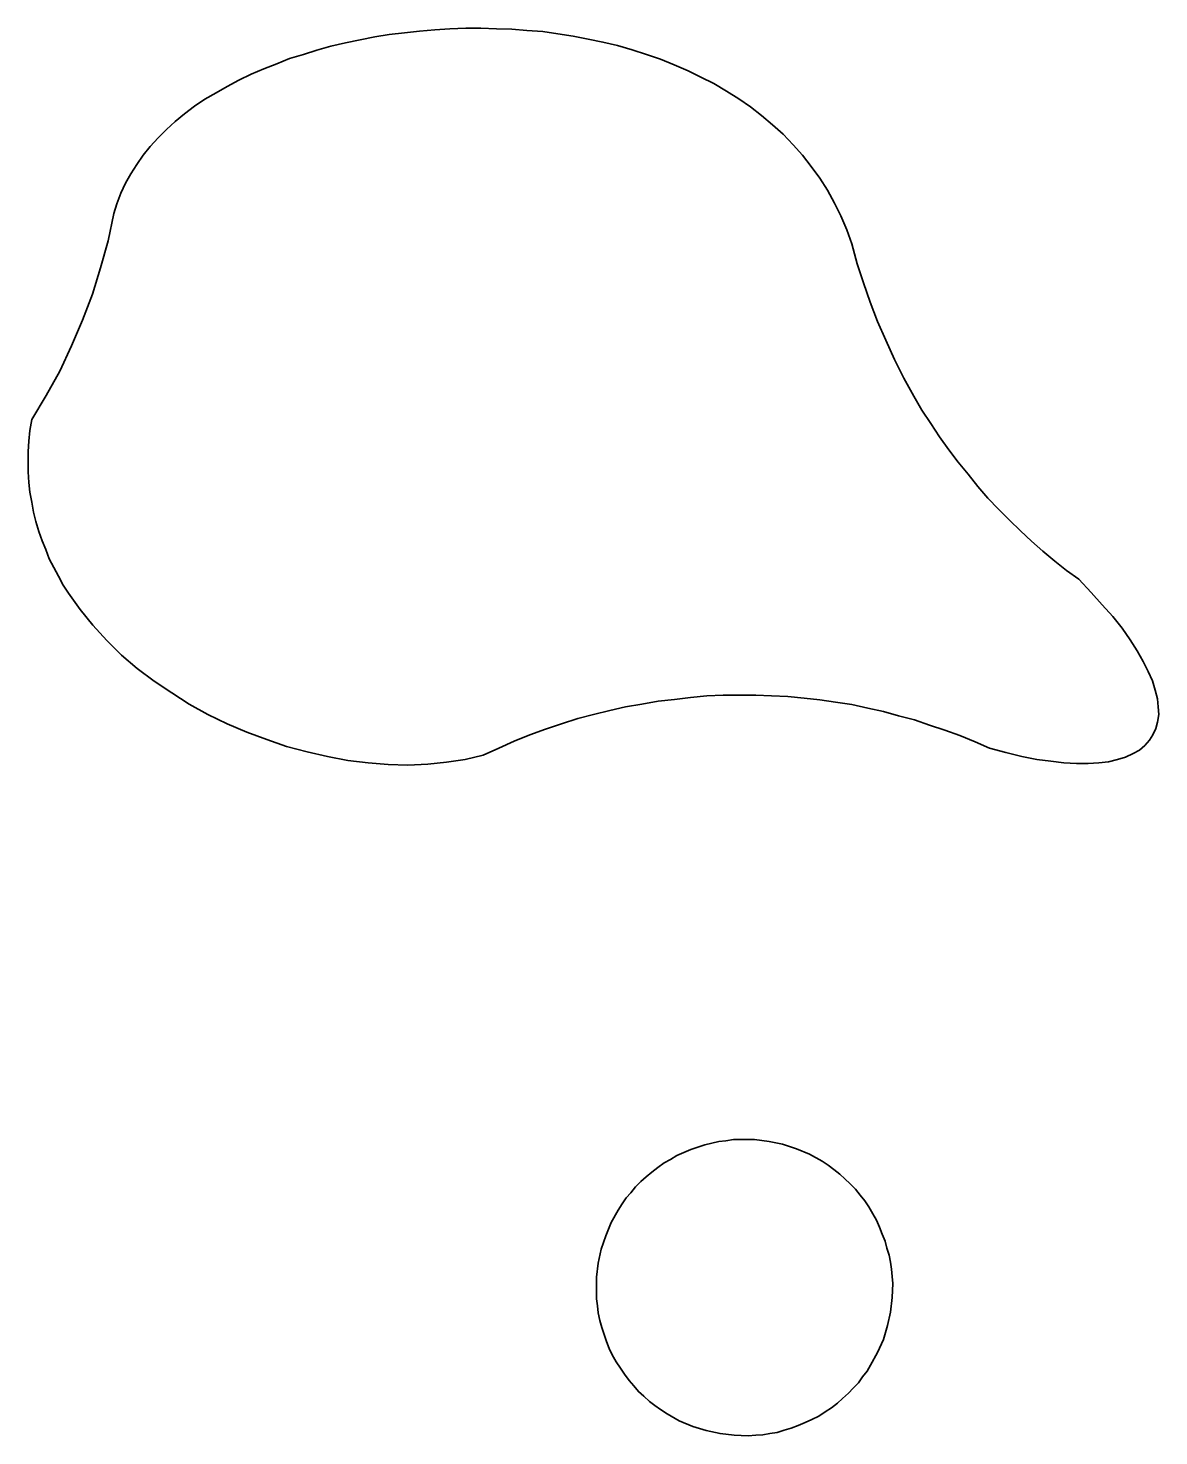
# Model space of a CAD drawing. Header units: centimetres. Extents: x -71 to 43, y 6 to 54.
# Drawn here: x -64.35 to -59.5, y 22.02 to 28.05 of the extents above; entities that cross this region are included whole.
import ezdxf

# ---------------------------------------------------------------- set-up
doc = ezdxf.new("R2010")
doc.units = ezdxf.units.CM
doc.header["$MEASUREMENT"] = 0
doc.layers.add('Camada 1', color=7, linetype='Continuous')

msp = doc.modelspace()

# ---------------------------------------------------------------- linework, layer by layer
at = {"layer": 'Camada 1', "color": 240, "lineweight": 35}
for points, knots in [([(-59.84383, 25.68771), (-59.84383, 25.68771), (-59.89633, 25.72521), (-59.89633, 25.72521), (-59.89633, 25.72521), (-59.89633, 25.72521), (-59.94633, 25.76521), (-59.94633, 25.76521), (-59.94633, 25.76521), (-59.94633, 25.76521), (-59.99883, 25.80772), (-59.99883, 25.80772), (-59.99883, 25.80772), (-59.99883, 25.80772), (-60.04633, 25.85022), (-60.04633, 25.85022), (-60.04633, 25.85022), (-60.04633, 25.85022), (-60.09383, 25.89521), (-60.09383, 25.89521), (-60.09383, 25.89521), (-60.09383, 25.89521), (-60.14133, 25.94022), (-60.14133, 25.94022), (-60.14133, 25.94022), (-60.14133, 25.94022), (-60.18883, 25.98772), (-60.18883, 25.98772), (-60.18883, 25.98772), (-60.18883, 25.98772), (-60.23383, 26.03521), (-60.23383, 26.03521), (-60.23383, 26.03521), (-60.23383, 26.03521), (-60.27633, 26.08521), (-60.27633, 26.08521), (-60.27633, 26.08521), (-60.27633, 26.08521), (-60.31883, 26.13772), (-60.31883, 26.13772), (-60.31883, 26.13772), (-60.31883, 26.13772), (-60.36133, 26.19021), (-60.36133, 26.19021), (-60.36133, 26.19021), (-60.36133, 26.19021), (-60.40133, 26.24271), (-60.40133, 26.24271), (-60.40133, 26.24271), (-60.40133, 26.24271), (-60.44133, 26.29772), (-60.44133, 26.29772), (-60.44133, 26.29772), (-60.44133, 26.29772), (-60.47883, 26.35522), (-60.47883, 26.35522), (-60.47883, 26.35522), (-60.47883, 26.35522), (-60.51633, 26.41271), (-60.51633, 26.41271), (-60.51633, 26.41271), (-60.51633, 26.41271), (-60.55133, 26.47272), (-60.55133, 26.47272), (-60.55133, 26.47272), (-60.55133, 26.47272), (-60.59383, 26.55021), (-60.59383, 26.55021), (-60.59383, 26.55021), (-60.59383, 26.55021), (-60.63383, 26.63021), (-60.63383, 26.63021), (-60.63383, 26.63021), (-60.63383, 26.63021), (-60.67133, 26.71272), (-60.67133, 26.71272), (-60.67133, 26.71272), (-60.67133, 26.71272), (-60.70633, 26.79272), (-60.70633, 26.79272), (-60.70633, 26.79272), (-60.70633, 26.79272), (-60.73883, 26.87521), (-60.73883, 26.87521), (-60.73883, 26.87521), (-60.73883, 26.87521), (-60.76633, 26.95771), (-60.76633, 26.95771), (-60.76633, 26.95771), (-60.76633, 26.95771), (-60.79383, 27.04022), (-60.79383, 27.04022), (-60.79383, 27.04022), (-60.79383, 27.04022), (-60.81633, 27.12521), (-60.81633, 27.12521), (-60.81633, 27.12521), (-60.81633, 27.12521), (-60.83883, 27.18521), (-60.83883, 27.18521), (-60.83883, 27.18521), (-60.83883, 27.18521), (-60.86383, 27.24521), (-60.86383, 27.24521), (-60.86383, 27.24521), (-60.86383, 27.24521), (-60.89133, 27.30022), (-60.89133, 27.30022), (-60.89133, 27.30022), (-60.89133, 27.30022), (-60.92133, 27.35521), (-60.92133, 27.35521), (-60.92133, 27.35521), (-60.92133, 27.35521), (-60.95383, 27.40772), (-60.95383, 27.40772), (-60.95383, 27.40772), (-60.95383, 27.40772), (-60.99133, 27.45772), (-60.99133, 27.45772), (-60.99133, 27.45772), (-60.99133, 27.45772), (-61.02883, 27.50522), (-61.02883, 27.50522), (-61.02883, 27.50522), (-61.02883, 27.50522), (-61.06883, 27.55021), (-61.06883, 27.55021), (-61.06883, 27.55021), (-61.06883, 27.55021), (-61.11133, 27.59522), (-61.11133, 27.59522), (-61.11133, 27.59522), (-61.11133, 27.59522), (-61.15633, 27.63522), (-61.15633, 27.63522), (-61.15633, 27.63522), (-61.15633, 27.63522), (-61.20383, 27.67522), (-61.20383, 27.67522), (-61.20383, 27.67522), (-61.20383, 27.67522), (-61.25133, 27.71272), (-61.25133, 27.71272), (-61.25133, 27.71272), (-61.25133, 27.71272), (-61.30133, 27.74771), (-61.30133, 27.74771), (-61.30133, 27.74771), (-61.30133, 27.74771), (-61.35383, 27.78021), (-61.35383, 27.78021), (-61.35383, 27.78021), (-61.35383, 27.78021), (-61.40883, 27.81272), (-61.40883, 27.81272), (-61.40883, 27.81272), (-61.40883, 27.81272), (-61.46383, 27.84021), (-61.46383, 27.84021), (-61.46383, 27.84021), (-61.46383, 27.84021), (-61.51883, 27.86771), (-61.51883, 27.86771), (-61.51883, 27.86771), (-61.51883, 27.86771), (-61.57883, 27.89272), (-61.57883, 27.89272), (-61.57883, 27.89272), (-61.57883, 27.89272), (-61.63633, 27.91771), (-61.63633, 27.91771), (-61.63633, 27.91771), (-61.63633, 27.91771), (-61.69633, 27.93771), (-61.69633, 27.93771), (-61.69633, 27.93771), (-61.69633, 27.93771), (-61.75883, 27.95771), (-61.75883, 27.95771), (-61.75883, 27.95771), (-61.75883, 27.95771), (-61.82133, 27.97521), (-61.82133, 27.97521), (-61.82133, 27.97521), (-61.82133, 27.97521), (-61.88383, 27.99021), (-61.88383, 27.99021), (-61.88383, 27.99021), (-61.88383, 27.99021), (-61.94633, 28.00272), (-61.94633, 28.00272), (-61.94633, 28.00272), (-61.94633, 28.00272), (-62.01133, 28.01521), (-62.01133, 28.01521), (-62.01133, 28.01521), (-62.01133, 28.01521), (-62.07633, 28.02521), (-62.07633, 28.02521), (-62.07633, 28.02521), (-62.07633, 28.02521), (-62.14133, 28.03521), (-62.14133, 28.03521), (-62.14133, 28.03521), (-62.14133, 28.03521), (-62.20883, 28.04022), (-62.20883, 28.04022), (-62.20883, 28.04022), (-62.20883, 28.04022), (-62.27383, 28.04521), (-62.27383, 28.04521), (-62.27383, 28.04521), (-62.27383, 28.04521), (-62.33883, 28.04771), (-62.33883, 28.04771), (-62.33883, 28.04771), (-62.33883, 28.04771), (-62.40633, 28.05022), (-62.40633, 28.05022), (-62.40633, 28.05022), (-62.40633, 28.05022), (-62.47133, 28.05022), (-62.47133, 28.05022), (-62.47133, 28.05022), (-62.47133, 28.05022), (-62.53883, 28.04771), (-62.53883, 28.04771), (-62.53883, 28.04771), (-62.53883, 28.04771), (-62.60383, 28.04272), (-62.60383, 28.04272), (-62.60383, 28.04272), (-62.60383, 28.04272), (-62.66883, 28.03771), (-62.66883, 28.03771), (-62.66883, 28.03771), (-62.66883, 28.03771), (-62.73383, 28.03022), (-62.73383, 28.03022), (-62.73383, 28.03022), (-62.73383, 28.03022), (-62.79883, 28.02272), (-62.79883, 28.02272), (-62.79883, 28.02272), (-62.79883, 28.02272), (-62.86133, 28.01272), (-62.86133, 28.01272), (-62.86133, 28.01272), (-62.86133, 28.01272), (-62.92383, 28.00021), (-62.92383, 28.00021), (-62.92383, 28.00021), (-62.92383, 28.00021), (-62.98633, 27.98771), (-62.98633, 27.98771), (-62.98633, 27.98771), (-62.98633, 27.98771), (-63.04883, 27.97272), (-63.04883, 27.97272), (-63.04883, 27.97272), (-63.04883, 27.97272), (-63.10883, 27.95521), (-63.10883, 27.95521), (-63.10883, 27.95521), (-63.10883, 27.95521), (-63.16633, 27.93771), (-63.16633, 27.93771), (-63.16633, 27.93771), (-63.16633, 27.93771), (-63.22633, 27.92021), (-63.22633, 27.92021), (-63.22633, 27.92021), (-63.22633, 27.92021), (-63.28133, 27.89771), (-63.28133, 27.89771), (-63.28133, 27.89771), (-63.28133, 27.89771), (-63.33633, 27.87522), (-63.33633, 27.87522), (-63.33633, 27.87522), (-63.33633, 27.87522), (-63.39133, 27.85272), (-63.39133, 27.85272), (-63.39133, 27.85272), (-63.39133, 27.85272), (-63.44383, 27.82771), (-63.44383, 27.82771), (-63.44383, 27.82771), (-63.44383, 27.82771), (-63.49383, 27.80021), (-63.49383, 27.80021), (-63.49383, 27.80021), (-63.49383, 27.80021), (-63.54133, 27.77272), (-63.54133, 27.77272), (-63.54133, 27.77272), (-63.54133, 27.77272), (-63.58883, 27.74522), (-63.58883, 27.74522), (-63.58883, 27.74522), (-63.58883, 27.74522), (-63.63383, 27.71522), (-63.63383, 27.71522), (-63.63383, 27.71522), (-63.63383, 27.71522), (-63.67633, 27.68271), (-63.67633, 27.68271), (-63.67633, 27.68271), (-63.67633, 27.68271), (-63.71633, 27.65021), (-63.71633, 27.65021), (-63.71633, 27.65021), (-63.71633, 27.65021), (-63.75383, 27.61522), (-63.75383, 27.61522), (-63.75383, 27.61522), (-63.75383, 27.61522), (-63.78883, 27.58021), (-63.78883, 27.58021), (-63.78883, 27.58021), (-63.78883, 27.58021), (-63.82383, 27.54271), (-63.82383, 27.54271), (-63.82383, 27.54271), (-63.82383, 27.54271), (-63.85383, 27.50522), (-63.85383, 27.50522), (-63.85383, 27.50522), (-63.85383, 27.50522), (-63.88133, 27.46522), (-63.88133, 27.46522), (-63.88133, 27.46522), (-63.88133, 27.46522), (-63.90633, 27.42522), (-63.90633, 27.42522), (-63.90633, 27.42522), (-63.90633, 27.42522), (-63.92883, 27.38522), (-63.92883, 27.38522), (-63.92883, 27.38522), (-63.92883, 27.38522), (-63.94883, 27.34271), (-63.94883, 27.34271), (-63.94883, 27.34271), (-63.94883, 27.34271), (-63.96633, 27.29772), (-63.96633, 27.29772), (-63.96633, 27.29772), (-63.96633, 27.29772), (-63.97883, 27.25521), (-63.97883, 27.25521), (-63.97883, 27.25521), (-63.97883, 27.25521), (-64.00383, 27.13772), (-64.00383, 27.13772), (-64.00383, 27.13772), (-64.00383, 27.13772), (-64.03633, 27.02271), (-64.03633, 27.02271), (-64.03633, 27.02271), (-64.03633, 27.02271), (-64.07133, 26.91022), (-64.07133, 26.91022), (-64.07133, 26.91022), (-64.07133, 26.91022), (-64.11383, 26.79771), (-64.11383, 26.79771), (-64.11383, 26.79771), (-64.11383, 26.79771), (-64.16133, 26.68771), (-64.16133, 26.68771), (-64.16133, 26.68771), (-64.16133, 26.68771), (-64.21133, 26.58021), (-64.21133, 26.58021), (-64.21133, 26.58021), (-64.21133, 26.58021), (-64.26883, 26.47522), (-64.26883, 26.47522), (-64.26883, 26.47522), (-64.26883, 26.47522), (-64.33133, 26.37271), (-64.33133, 26.37271), (-64.33133, 26.37271), (-64.33133, 26.37271), (-64.33883, 26.32522), (-64.33883, 26.32522), (-64.33883, 26.32522), (-64.33883, 26.32522), (-64.34383, 26.28021), (-64.34383, 26.28021), (-64.34383, 26.28021), (-64.34383, 26.28021), (-64.34633, 26.23522), (-64.34633, 26.23522), (-64.34633, 26.23522), (-64.34633, 26.23522), (-64.34633, 26.19021), (-64.34633, 26.19021), (-64.34633, 26.19021), (-64.34633, 26.19021), (-64.34633, 26.14772), (-64.34633, 26.14772), (-64.34633, 26.14772), (-64.34633, 26.14772), (-64.34383, 26.10271), (-64.34383, 26.10271), (-64.34383, 26.10271), (-64.34383, 26.10271), (-64.33883, 26.06021), (-64.33883, 26.06021), (-64.33883, 26.06021), (-64.33883, 26.06021), (-64.33133, 26.01772), (-64.33133, 26.01772), (-64.33133, 26.01772), (-64.33133, 26.01772), (-64.32383, 25.97521), (-64.32383, 25.97521), (-64.32383, 25.97521), (-64.32383, 25.97521), (-64.31383, 25.93521), (-64.31383, 25.93521), (-64.31383, 25.93521), (-64.31383, 25.93521), (-64.30133, 25.89271), (-64.30133, 25.89271), (-64.30133, 25.89271), (-64.30133, 25.89271), (-64.28633, 25.85271), (-64.28633, 25.85271), (-64.28633, 25.85271), (-64.28633, 25.85271), (-64.27133, 25.81521), (-64.27133, 25.81521), (-64.27133, 25.81521), (-64.27133, 25.81521), (-64.25633, 25.77521), (-64.25633, 25.77521), (-64.25633, 25.77521), (-64.25633, 25.77521), (-64.23633, 25.73771), (-64.23633, 25.73771), (-64.23633, 25.73771), (-64.23633, 25.73771), (-64.21633, 25.70022), (-64.21633, 25.70022), (-64.21633, 25.70022), (-64.21633, 25.70022), (-64.19633, 25.66272), (-64.19633, 25.66272), (-64.19633, 25.66272), (-64.19633, 25.66272), (-64.17383, 25.62771), (-64.17383, 25.62771), (-64.17383, 25.62771), (-64.17383, 25.62771), (-64.12383, 25.55771), (-64.12383, 25.55771), (-64.12383, 25.55771), (-64.12383, 25.55771), (-64.06883, 25.49022), (-64.06883, 25.49022), (-64.06883, 25.49022), (-64.06883, 25.49022), (-64.00883, 25.42521), (-64.00883, 25.42521), (-64.00883, 25.42521), (-64.00883, 25.42521), (-63.94633, 25.36272), (-63.94633, 25.36272), (-63.94633, 25.36272), (-63.94633, 25.36272), (-63.87883, 25.30522), (-63.87883, 25.30522), (-63.87883, 25.30522), (-63.87883, 25.30522), (-63.80633, 25.25021), (-63.80633, 25.25021), (-63.80633, 25.25021), (-63.80633, 25.25021), (-63.73133, 25.20021), (-63.73133, 25.20021), (-63.73133, 25.20021), (-63.73133, 25.20021), (-63.65633, 25.15271), (-63.65633, 25.15271), (-63.65633, 25.15271), (-63.65633, 25.15271), (-63.57633, 25.10771), (-63.57633, 25.10771), (-63.57633, 25.10771), (-63.57633, 25.10771), (-63.49383, 25.06772), (-63.49383, 25.06772), (-63.49383, 25.06772), (-63.49383, 25.06772), (-63.40883, 25.03271), (-63.40883, 25.03271), (-63.40883, 25.03271), (-63.40883, 25.03271), (-63.32383, 25.00021), (-63.32383, 25.00021), (-63.32383, 25.00021), (-63.32383, 25.00021), (-63.23883, 24.97021), (-63.23883, 24.97021), (-63.23883, 24.97021), (-63.23883, 24.97021), (-63.15133, 24.94772), (-63.15133, 24.94772), (-63.15133, 24.94772), (-63.15133, 24.94772), (-63.06383, 24.92772), (-63.06383, 24.92772), (-63.06383, 24.92772), (-63.06383, 24.92772), (-62.97633, 24.91021), (-62.97633, 24.91021), (-62.97633, 24.91021), (-62.97633, 24.91021), (-62.88883, 24.90021), (-62.88883, 24.90021), (-62.88883, 24.90021), (-62.88883, 24.90021), (-62.80383, 24.89271), (-62.80383, 24.89271), (-62.80383, 24.89271), (-62.80383, 24.89271), (-62.71883, 24.89021), (-62.71883, 24.89021), (-62.71883, 24.89021), (-62.71883, 24.89021), (-62.63383, 24.89522), (-62.63383, 24.89522), (-62.63383, 24.89522), (-62.63383, 24.89522), (-62.55383, 24.90271), (-62.55383, 24.90271), (-62.55383, 24.90271), (-62.55383, 24.90271), (-62.47383, 24.91522), (-62.47383, 24.91522), (-62.47383, 24.91522), (-62.47383, 24.91522), (-62.39633, 24.93271), (-62.39633, 24.93271), (-62.39633, 24.93271), (-62.39633, 24.93271), (-62.32883, 24.96271), (-62.32883, 24.96271), (-62.32883, 24.96271), (-62.32883, 24.96271), (-62.26383, 24.99271), (-62.26383, 24.99271), (-62.26383, 24.99271), (-62.26383, 24.99271), (-62.19633, 25.02021), (-62.19633, 25.02021), (-62.19633, 25.02021), (-62.19633, 25.02021), (-62.12883, 25.04522), (-62.12883, 25.04522), (-62.12883, 25.04522), (-62.12883, 25.04522), (-62.06133, 25.06772), (-62.06133, 25.06772), (-62.06133, 25.06772), (-62.06133, 25.06772), (-61.99133, 25.09021), (-61.99133, 25.09021), (-61.99133, 25.09021), (-61.99133, 25.09021), (-61.92383, 25.10771), (-61.92383, 25.10771), (-61.92383, 25.10771), (-61.92383, 25.10771), (-61.85383, 25.12522), (-61.85383, 25.12522), (-61.85383, 25.12522), (-61.85383, 25.12522), (-61.78633, 25.14021), (-61.78633, 25.14021), (-61.78633, 25.14021), (-61.78633, 25.14021), (-61.71633, 25.15271), (-61.71633, 25.15271), (-61.71633, 25.15271), (-61.71633, 25.15271), (-61.64633, 25.16522), (-61.64633, 25.16522), (-61.64633, 25.16522), (-61.64633, 25.16522), (-61.57633, 25.17272), (-61.57633, 25.17272), (-61.57633, 25.17272), (-61.57633, 25.17272), (-61.50883, 25.18021), (-61.50883, 25.18021), (-61.50883, 25.18021), (-61.50883, 25.18021), (-61.43883, 25.18771), (-61.43883, 25.18771), (-61.43883, 25.18771), (-61.43883, 25.18771), (-61.36883, 25.19021), (-61.36883, 25.19021), (-61.36883, 25.19021), (-61.36883, 25.19021), (-61.29883, 25.19021), (-61.29883, 25.19021), (-61.29883, 25.19021), (-61.29883, 25.19021), (-61.22883, 25.19021), (-61.22883, 25.19021), (-61.22883, 25.19021), (-61.22883, 25.19021), (-61.16133, 25.18771), (-61.16133, 25.18771), (-61.16133, 25.18771), (-61.16133, 25.18771), (-61.09133, 25.18522), (-61.09133, 25.18522), (-61.09133, 25.18522), (-61.09133, 25.18522), (-61.02133, 25.17771), (-61.02133, 25.17771), (-61.02133, 25.17771), (-61.02133, 25.17771), (-60.95383, 25.17021), (-60.95383, 25.17021), (-60.95383, 25.17021), (-60.95383, 25.17021), (-60.88633, 25.16021), (-60.88633, 25.16021), (-60.88633, 25.16021), (-60.88633, 25.16021), (-60.81633, 25.15021), (-60.81633, 25.15021), (-60.81633, 25.15021), (-60.81633, 25.15021), (-60.74883, 25.13522), (-60.74883, 25.13522), (-60.74883, 25.13522), (-60.74883, 25.13522), (-60.68133, 25.12021), (-60.68133, 25.12021), (-60.68133, 25.12021), (-60.68133, 25.12021), (-60.61633, 25.10271), (-60.61633, 25.10271), (-60.61633, 25.10271), (-60.61633, 25.10271), (-60.54883, 25.08522), (-60.54883, 25.08522), (-60.54883, 25.08522), (-60.54883, 25.08522), (-60.48383, 25.06271), (-60.48383, 25.06271), (-60.48383, 25.06271), (-60.48383, 25.06271), (-60.41883, 25.04021), (-60.41883, 25.04021), (-60.41883, 25.04021), (-60.41883, 25.04021), (-60.35383, 25.01772), (-60.35383, 25.01772), (-60.35383, 25.01772), (-60.35383, 25.01772), (-60.28883, 24.99021), (-60.28883, 24.99021), (-60.28883, 24.99021), (-60.28883, 24.99021), (-60.22633, 24.96271), (-60.22633, 24.96271), (-60.22633, 24.96271), (-60.22633, 24.96271), (-60.15633, 24.94522), (-60.15633, 24.94522), (-60.15633, 24.94522), (-60.15633, 24.94522), (-60.08883, 24.92772), (-60.08883, 24.92772), (-60.08883, 24.92772), (-60.08883, 24.92772), (-60.02383, 24.91522), (-60.02383, 24.91522), (-60.02383, 24.91522), (-60.02383, 24.91522), (-59.96383, 24.90772), (-59.96383, 24.90772), (-59.96383, 24.90772), (-59.96383, 24.90772), (-59.90883, 24.90021), (-59.90883, 24.90021), (-59.90883, 24.90021), (-59.90883, 24.90021), (-59.85383, 24.89772), (-59.85383, 24.89772), (-59.85383, 24.89772), (-59.85383, 24.89772), (-59.80383, 24.89772), (-59.80383, 24.89772), (-59.80383, 24.89772), (-59.80383, 24.89772), (-59.75883, 24.90021), (-59.75883, 24.90021), (-59.75883, 24.90021), (-59.75883, 24.90021), (-59.71633, 24.90522), (-59.71633, 24.90522), (-59.71633, 24.90522), (-59.71633, 24.90522), (-59.67883, 24.91522), (-59.67883, 24.91522), (-59.67883, 24.91522), (-59.67883, 24.91522), (-59.64383, 24.92522), (-59.64383, 24.92522), (-59.64383, 24.92522), (-59.64383, 24.92522), (-59.61133, 24.94021), (-59.61133, 24.94021), (-59.61133, 24.94021), (-59.61133, 24.94021), (-59.58383, 24.95522), (-59.58383, 24.95522), (-59.58383, 24.95522), (-59.58383, 24.95522), (-59.56133, 24.97522), (-59.56133, 24.97522), (-59.56133, 24.97522), (-59.56133, 24.97522), (-59.54133, 24.99772), (-59.54133, 24.99772), (-59.54133, 24.99772), (-59.54133, 24.99772), (-59.52633, 25.02021), (-59.52633, 25.02021), (-59.52633, 25.02021), (-59.52633, 25.02021), (-59.51383, 25.04772), (-59.51383, 25.04772), (-59.51383, 25.04772), (-59.51383, 25.04772), (-59.50633, 25.07522), (-59.50633, 25.07522), (-59.50633, 25.07522), (-59.50633, 25.07522), (-59.50133, 25.10771), (-59.50133, 25.10771), (-59.50133, 25.10771), (-59.50133, 25.10771), (-59.50383, 25.14021), (-59.50383, 25.14021), (-59.50383, 25.14021), (-59.50383, 25.14021), (-59.50633, 25.17522), (-59.50633, 25.17522), (-59.50633, 25.17522), (-59.50633, 25.17522), (-59.51633, 25.21272), (-59.51633, 25.21272), (-59.51633, 25.21272), (-59.51633, 25.21272), (-59.52883, 25.25272), (-59.52883, 25.25272), (-59.52883, 25.25272), (-59.52883, 25.25272), (-59.54633, 25.29272), (-59.54633, 25.29272), (-59.54633, 25.29272), (-59.54633, 25.29272), (-59.56883, 25.33522), (-59.56883, 25.33522), (-59.56883, 25.33522), (-59.56883, 25.33522), (-59.59383, 25.38021), (-59.59383, 25.38021), (-59.59383, 25.38021), (-59.59383, 25.38021), (-59.62383, 25.42771), (-59.62383, 25.42771), (-59.62383, 25.42771), (-59.62383, 25.42771), (-59.65883, 25.47771), (-59.65883, 25.47771), (-59.65883, 25.47771), (-59.65883, 25.47771), (-59.69883, 25.52771), (-59.69883, 25.52771), (-59.69883, 25.52771), (-59.69883, 25.52771), (-59.74383, 25.57771), (-59.74383, 25.57771), (-59.74383, 25.57771), (-59.74383, 25.57771), (-59.79133, 25.63022), (-59.79133, 25.63022), (-59.79133, 25.63022), (-59.79133, 25.63022), (-59.84383, 25.68771), (-59.84383, 25.68771)], [0, 0, 0, 0, 0.0049505, 0.0049505, 0.0049505, 0.0049505, 0.009901, 0.009901, 0.009901, 0.009901, 0.0148515, 0.0148515, 0.0148515, 0.0148515, 0.019802, 0.019802, 0.019802, 0.019802, 0.0247525, 0.0247525, 0.0247525, 0.0247525, 0.029703, 0.029703, 0.029703, 0.029703, 0.0346535, 0.0346535, 0.0346535, 0.0346535, 0.039604, 0.039604, 0.039604, 0.039604, 0.0445545, 0.0445545, 0.0445545, 0.0445545, 0.049505, 0.049505, 0.049505, 0.049505, 0.0544554, 0.0544554, 0.0544554, 0.0544554, 0.0594059, 0.0594059, 0.0594059, 0.0594059, 0.0643564, 0.0643564, 0.0643564, 0.0643564, 0.0693069, 0.0693069, 0.0693069, 0.0693069, 0.0742574, 0.0742574, 0.0742574, 0.0742574, 0.0792079, 0.0792079, 0.0792079, 0.0792079, 0.0841584, 0.0841584, 0.0841584, 0.0841584, 0.0891089, 0.0891089, 0.0891089, 0.0891089, 0.0940594, 0.0940594, 0.0940594, 0.0940594, 0.0990099, 0.0990099, 0.0990099, 0.0990099, 0.1039604, 0.1039604, 0.1039604, 0.1039604, 0.1089109, 0.1089109, 0.1089109, 0.1089109, 0.1138614, 0.1138614, 0.1138614, 0.1138614, 0.1188119, 0.1188119, 0.1188119, 0.1188119, 0.1237624, 0.1237624, 0.1237624, 0.1237624, 0.1287129, 0.1287129, 0.1287129, 0.1287129, 0.1336634, 0.1336634, 0.1336634, 0.1336634, 0.1386139, 0.1386139, 0.1386139, 0.1386139, 0.1435644, 0.1435644, 0.1435644, 0.1435644, 0.1485149, 0.1485149, 0.1485149, 0.1485149, 0.1534653, 0.1534653, 0.1534653, 0.1534653, 0.1584158, 0.1584158, 0.1584158, 0.1584158, 0.1633663, 0.1633663, 0.1633663, 0.1633663, 0.1683168, 0.1683168, 0.1683168, 0.1683168, 0.1732673, 0.1732673, 0.1732673, 0.1732673, 0.1782178, 0.1782178, 0.1782178, 0.1782178, 0.1831683, 0.1831683, 0.1831683, 0.1831683, 0.1881188, 0.1881188, 0.1881188, 0.1881188, 0.1930693, 0.1930693, 0.1930693, 0.1930693, 0.1980198, 0.1980198, 0.1980198, 0.1980198, 0.2029703, 0.2029703, 0.2029703, 0.2029703, 0.2079208, 0.2079208, 0.2079208, 0.2079208, 0.2128713, 0.2128713, 0.2128713, 0.2128713, 0.2178218, 0.2178218, 0.2178218, 0.2178218, 0.2227723, 0.2227723, 0.2227723, 0.2227723, 0.2277228, 0.2277228, 0.2277228, 0.2277228, 0.2326733, 0.2326733, 0.2326733, 0.2326733, 0.2376238, 0.2376238, 0.2376238, 0.2376238, 0.2425743, 0.2425743, 0.2425743, 0.2425743, 0.2475248, 0.2475248, 0.2475248, 0.2475248, 0.2524752, 0.2524752, 0.2524752, 0.2524752, 0.2574257, 0.2574257, 0.2574257, 0.2574257, 0.2623762, 0.2623762, 0.2623762, 0.2623762, 0.2673267, 0.2673267, 0.2673267, 0.2673267, 0.2722772, 0.2722772, 0.2722772, 0.2722772, 0.2772277, 0.2772277, 0.2772277, 0.2772277, 0.2821782, 0.2821782, 0.2821782, 0.2821782, 0.2871287, 0.2871287, 0.2871287, 0.2871287, 0.2920792, 0.2920792, 0.2920792, 0.2920792, 0.2970297, 0.2970297, 0.2970297, 0.2970297, 0.3019802, 0.3019802, 0.3019802, 0.3019802, 0.3069307, 0.3069307, 0.3069307, 0.3069307, 0.3118812, 0.3118812, 0.3118812, 0.3118812, 0.3168317, 0.3168317, 0.3168317, 0.3168317, 0.3217822, 0.3217822, 0.3217822, 0.3217822, 0.3267327, 0.3267327, 0.3267327, 0.3267327, 0.3316832, 0.3316832, 0.3316832, 0.3316832, 0.3366337, 0.3366337, 0.3366337, 0.3366337, 0.3415842, 0.3415842, 0.3415842, 0.3415842, 0.3465347, 0.3465347, 0.3465347, 0.3465347, 0.3514851, 0.3514851, 0.3514851, 0.3514851, 0.3564356, 0.3564356, 0.3564356, 0.3564356, 0.3613861, 0.3613861, 0.3613861, 0.3613861, 0.3663366, 0.3663366, 0.3663366, 0.3663366, 0.3712871, 0.3712871, 0.3712871, 0.3712871, 0.3762376, 0.3762376, 0.3762376, 0.3762376, 0.3811881, 0.3811881, 0.3811881, 0.3811881, 0.3861386, 0.3861386, 0.3861386, 0.3861386, 0.3910891, 0.3910891, 0.3910891, 0.3910891, 0.3960396, 0.3960396, 0.3960396, 0.3960396, 0.4009901, 0.4009901, 0.4009901, 0.4009901, 0.4059406, 0.4059406, 0.4059406, 0.4059406, 0.4108911, 0.4108911, 0.4108911, 0.4108911, 0.4158416, 0.4158416, 0.4158416, 0.4158416, 0.4207921, 0.4207921, 0.4207921, 0.4207921, 0.4257426, 0.4257426, 0.4257426, 0.4257426, 0.4306931, 0.4306931, 0.4306931, 0.4306931, 0.4356436, 0.4356436, 0.4356436, 0.4356436, 0.4405941, 0.4405941, 0.4405941, 0.4405941, 0.4455446, 0.4455446, 0.4455446, 0.4455446, 0.450495, 0.450495, 0.450495, 0.450495, 0.4554455, 0.4554455, 0.4554455, 0.4554455, 0.460396, 0.460396, 0.460396, 0.460396, 0.4653465, 0.4653465, 0.4653465, 0.4653465, 0.470297, 0.470297, 0.470297, 0.470297, 0.4752475, 0.4752475, 0.4752475, 0.4752475, 0.480198, 0.480198, 0.480198, 0.480198, 0.4851485, 0.4851485, 0.4851485, 0.4851485, 0.490099, 0.490099, 0.490099, 0.490099, 0.4950495, 0.4950495, 0.4950495, 0.4950495, 0.5, 0.5, 0.5, 0.5, 0.5049505, 0.5049505, 0.5049505, 0.5049505, 0.509901, 0.509901, 0.509901, 0.509901, 0.5148515, 0.5148515, 0.5148515, 0.5148515, 0.519802, 0.519802, 0.519802, 0.519802, 0.5247525, 0.5247525, 0.5247525, 0.5247525, 0.529703, 0.529703, 0.529703, 0.529703, 0.5346535, 0.5346535, 0.5346535, 0.5346535, 0.539604, 0.539604, 0.539604, 0.539604, 0.5445545, 0.5445545, 0.5445545, 0.5445545, 0.549505, 0.549505, 0.549505, 0.549505, 0.5544554, 0.5544554, 0.5544554, 0.5544554, 0.5594059, 0.5594059, 0.5594059, 0.5594059, 0.5643564, 0.5643564, 0.5643564, 0.5643564, 0.5693069, 0.5693069, 0.5693069, 0.5693069, 0.5742574, 0.5742574, 0.5742574, 0.5742574, 0.5792079, 0.5792079, 0.5792079, 0.5792079, 0.5841584, 0.5841584, 0.5841584, 0.5841584, 0.5891089, 0.5891089, 0.5891089, 0.5891089, 0.5940594, 0.5940594, 0.5940594, 0.5940594, 0.5990099, 0.5990099, 0.5990099, 0.5990099, 0.6039604, 0.6039604, 0.6039604, 0.6039604, 0.6089109, 0.6089109, 0.6089109, 0.6089109, 0.6138614, 0.6138614, 0.6138614, 0.6138614, 0.6188119, 0.6188119, 0.6188119, 0.6188119, 0.6237624, 0.6237624, 0.6237624, 0.6237624, 0.6287129, 0.6287129, 0.6287129, 0.6287129, 0.6336634, 0.6336634, 0.6336634, 0.6336634, 0.6386139, 0.6386139, 0.6386139, 0.6386139, 0.6435644, 0.6435644, 0.6435644, 0.6435644, 0.6485149, 0.6485149, 0.6485149, 0.6485149, 0.6534653, 0.6534653, 0.6534653, 0.6534653, 0.6584158, 0.6584158, 0.6584158, 0.6584158, 0.6633663, 0.6633663, 0.6633663, 0.6633663, 0.6683168, 0.6683168, 0.6683168, 0.6683168, 0.6732673, 0.6732673, 0.6732673, 0.6732673, 0.6782178, 0.6782178, 0.6782178, 0.6782178, 0.6831683, 0.6831683, 0.6831683, 0.6831683, 0.6881188, 0.6881188, 0.6881188, 0.6881188, 0.6930693, 0.6930693, 0.6930693, 0.6930693, 0.6980198, 0.6980198, 0.6980198, 0.6980198, 0.7029703, 0.7029703, 0.7029703, 0.7029703, 0.7079208, 0.7079208, 0.7079208, 0.7079208, 0.7128713, 0.7128713, 0.7128713, 0.7128713, 0.7178218, 0.7178218, 0.7178218, 0.7178218, 0.7227723, 0.7227723, 0.7227723, 0.7227723, 0.7277228, 0.7277228, 0.7277228, 0.7277228, 0.7326733, 0.7326733, 0.7326733, 0.7326733, 0.7376238, 0.7376238, 0.7376238, 0.7376238, 0.7425743, 0.7425743, 0.7425743, 0.7425743, 0.7475248, 0.7475248, 0.7475248, 0.7475248, 0.7524752, 0.7524752, 0.7524752, 0.7524752, 0.7574257, 0.7574257, 0.7574257, 0.7574257, 0.7623762, 0.7623762, 0.7623762, 0.7623762, 0.7673267, 0.7673267, 0.7673267, 0.7673267, 0.7722772, 0.7722772, 0.7722772, 0.7722772, 0.7772277, 0.7772277, 0.7772277, 0.7772277, 0.7821782, 0.7821782, 0.7821782, 0.7821782, 0.7871287, 0.7871287, 0.7871287, 0.7871287, 0.7920792, 0.7920792, 0.7920792, 0.7920792, 0.7970297, 0.7970297, 0.7970297, 0.7970297, 0.8019802, 0.8019802, 0.8019802, 0.8019802, 0.8069307, 0.8069307, 0.8069307, 0.8069307, 0.8118812, 0.8118812, 0.8118812, 0.8118812, 0.8168317, 0.8168317, 0.8168317, 0.8168317, 0.8217822, 0.8217822, 0.8217822, 0.8217822, 0.8267327, 0.8267327, 0.8267327, 0.8267327, 0.8316832, 0.8316832, 0.8316832, 0.8316832, 0.8366337, 0.8366337, 0.8366337, 0.8366337, 0.8415842, 0.8415842, 0.8415842, 0.8415842, 0.8465347, 0.8465347, 0.8465347, 0.8465347, 0.8514851, 0.8514851, 0.8514851, 0.8514851, 0.8564356, 0.8564356, 0.8564356, 0.8564356, 0.8613861, 0.8613861, 0.8613861, 0.8613861, 0.8663366, 0.8663366, 0.8663366, 0.8663366, 0.8712871, 0.8712871, 0.8712871, 0.8712871, 0.8762376, 0.8762376, 0.8762376, 0.8762376, 0.8811881, 0.8811881, 0.8811881, 0.8811881, 0.8861386, 0.8861386, 0.8861386, 0.8861386, 0.8910891, 0.8910891, 0.8910891, 0.8910891, 0.8960396, 0.8960396, 0.8960396, 0.8960396, 0.9009901, 0.9009901, 0.9009901, 0.9009901, 0.9059406, 0.9059406, 0.9059406, 0.9059406, 0.9108911, 0.9108911, 0.9108911, 0.9108911, 0.9158416, 0.9158416, 0.9158416, 0.9158416, 0.9207921, 0.9207921, 0.9207921, 0.9207921, 0.9257426, 0.9257426, 0.9257426, 0.9257426, 0.9306931, 0.9306931, 0.9306931, 0.9306931, 0.9356436, 0.9356436, 0.9356436, 0.9356436, 0.9405941, 0.9405941, 0.9405941, 0.9405941, 0.9455446, 0.9455446, 0.9455446, 0.9455446, 0.950495, 0.950495, 0.950495, 0.950495, 0.9554455, 0.9554455, 0.9554455, 0.9554455, 0.960396, 0.960396, 0.960396, 0.960396, 0.9653465, 0.9653465, 0.9653465, 0.9653465, 0.970297, 0.970297, 0.970297, 0.970297, 0.9752475, 0.9752475, 0.9752475, 0.9752475, 0.980198, 0.980198, 0.980198, 0.980198, 0.9851485, 0.9851485, 0.9851485, 0.9851485, 0.990099, 0.990099, 0.990099, 0.990099, 1, 1, 1, 1]), ([(-61.59383, 23.20022), (-61.59383, 23.20022), (-61.56633, 23.21771), (-61.56633, 23.21771), (-61.56633, 23.21771), (-61.56633, 23.21771), (-61.53633, 23.23022), (-61.53633, 23.23022), (-61.53633, 23.23022), (-61.53633, 23.23022), (-61.50633, 23.24271), (-61.50633, 23.24271), (-61.50633, 23.24271), (-61.50633, 23.24271), (-61.47633, 23.25271), (-61.47633, 23.25271), (-61.47633, 23.25271), (-61.47633, 23.25271), (-61.44633, 23.26271), (-61.44633, 23.26271), (-61.44633, 23.26271), (-61.44633, 23.26271), (-61.41633, 23.27022), (-61.41633, 23.27022), (-61.41633, 23.27022), (-61.41633, 23.27022), (-61.38633, 23.27772), (-61.38633, 23.27772), (-61.38633, 23.27772), (-61.38633, 23.27772), (-61.35633, 23.28022), (-61.35633, 23.28022), (-61.35633, 23.28022), (-61.35633, 23.28022), (-61.32383, 23.28521), (-61.32383, 23.28521), (-61.32383, 23.28521), (-61.32383, 23.28521), (-61.29383, 23.28521), (-61.29383, 23.28521), (-61.29383, 23.28521), (-61.29383, 23.28521), (-61.23383, 23.28521), (-61.23383, 23.28521), (-61.23383, 23.28521), (-61.23383, 23.28521), (-61.17133, 23.27772), (-61.17133, 23.27772), (-61.17133, 23.27772), (-61.17133, 23.27772), (-61.11383, 23.26521), (-61.11383, 23.26521), (-61.11383, 23.26521), (-61.11383, 23.26521), (-61.05383, 23.24521), (-61.05383, 23.24521), (-61.05383, 23.24521), (-61.05383, 23.24521), (-60.99883, 23.22271), (-60.99883, 23.22271), (-60.99883, 23.22271), (-60.99883, 23.22271), (-60.94383, 23.19271), (-60.94383, 23.19271), (-60.94383, 23.19271), (-60.94383, 23.19271), (-60.91883, 23.17521), (-60.91883, 23.17521), (-60.91883, 23.17521), (-60.91883, 23.17521), (-60.89383, 23.15771), (-60.89383, 23.15771), (-60.89383, 23.15771), (-60.89383, 23.15771), (-60.86883, 23.13771), (-60.86883, 23.13771), (-60.86883, 23.13771), (-60.86883, 23.13771), (-60.84633, 23.11771), (-60.84633, 23.11771), (-60.84633, 23.11771), (-60.84633, 23.11771), (-60.82383, 23.09521), (-60.82383, 23.09521), (-60.82383, 23.09521), (-60.82383, 23.09521), (-60.80133, 23.07272), (-60.80133, 23.07272), (-60.80133, 23.07272), (-60.80133, 23.07272), (-60.78133, 23.04771), (-60.78133, 23.04771), (-60.78133, 23.04771), (-60.78133, 23.04771), (-60.76133, 23.02272), (-60.76133, 23.02272), (-60.76133, 23.02272), (-60.76133, 23.02272), (-60.74383, 22.99771), (-60.74383, 22.99771), (-60.74383, 22.99771), (-60.74383, 22.99771), (-60.72633, 22.96771), (-60.72633, 22.96771), (-60.72633, 22.96771), (-60.72633, 22.96771), (-60.71133, 22.94022), (-60.71133, 22.94022), (-60.71133, 22.94022), (-60.71133, 22.94022), (-60.69883, 22.91021), (-60.69883, 22.91021), (-60.69883, 22.91021), (-60.69883, 22.91021), (-60.68633, 22.88021), (-60.68633, 22.88021), (-60.68633, 22.88021), (-60.68633, 22.88021), (-60.67383, 22.85021), (-60.67383, 22.85021), (-60.67383, 22.85021), (-60.67383, 22.85021), (-60.66633, 22.82021), (-60.66633, 22.82021), (-60.66633, 22.82021), (-60.66633, 22.82021), (-60.65633, 22.79021), (-60.65633, 22.79021), (-60.65633, 22.79021), (-60.65633, 22.79021), (-60.65133, 22.76021), (-60.65133, 22.76021), (-60.65133, 22.76021), (-60.65133, 22.76021), (-60.64633, 22.73021), (-60.64633, 22.73021), (-60.64633, 22.73021), (-60.64633, 22.73021), (-60.64383, 22.69771), (-60.64383, 22.69771), (-60.64383, 22.69771), (-60.64383, 22.69771), (-60.64133, 22.66771), (-60.64133, 22.66771), (-60.64133, 22.66771), (-60.64133, 22.66771), (-60.64383, 22.60771), (-60.64383, 22.60771), (-60.64383, 22.60771), (-60.64383, 22.60771), (-60.65133, 22.54522), (-60.65133, 22.54522), (-60.65133, 22.54522), (-60.65133, 22.54522), (-60.66383, 22.48772), (-60.66383, 22.48772), (-60.66383, 22.48772), (-60.66383, 22.48772), (-60.68133, 22.42772), (-60.68133, 22.42772), (-60.68133, 22.42772), (-60.68133, 22.42772), (-60.70633, 22.37271), (-60.70633, 22.37271), (-60.70633, 22.37271), (-60.70633, 22.37271), (-60.73633, 22.31772), (-60.73633, 22.31772), (-60.73633, 22.31772), (-60.73633, 22.31772), (-60.75133, 22.29271), (-60.75133, 22.29271), (-60.75133, 22.29271), (-60.75133, 22.29271), (-60.77133, 22.26772), (-60.77133, 22.26772), (-60.77133, 22.26772), (-60.77133, 22.26772), (-60.78883, 22.24271), (-60.78883, 22.24271), (-60.78883, 22.24271), (-60.78883, 22.24271), (-60.81133, 22.22021), (-60.81133, 22.22021), (-60.81133, 22.22021), (-60.81133, 22.22021), (-60.83133, 22.19772), (-60.83133, 22.19772), (-60.83133, 22.19772), (-60.83133, 22.19772), (-60.85633, 22.17521), (-60.85633, 22.17521), (-60.85633, 22.17521), (-60.85633, 22.17521), (-60.87883, 22.15521), (-60.87883, 22.15521), (-60.87883, 22.15521), (-60.87883, 22.15521), (-60.90383, 22.13521), (-60.90383, 22.13521), (-60.90383, 22.13521), (-60.90383, 22.13521), (-60.93133, 22.11772), (-60.93133, 22.11772), (-60.93133, 22.11772), (-60.93133, 22.11772), (-60.95883, 22.10022), (-60.95883, 22.10022), (-60.95883, 22.10022), (-60.95883, 22.10022), (-60.98883, 22.08521), (-60.98883, 22.08521), (-60.98883, 22.08521), (-60.98883, 22.08521), (-61.01633, 22.07271), (-61.01633, 22.07271), (-61.01633, 22.07271), (-61.01633, 22.07271), (-61.04633, 22.06022), (-61.04633, 22.06022), (-61.04633, 22.06022), (-61.04633, 22.06022), (-61.07633, 22.04772), (-61.07633, 22.04772), (-61.07633, 22.04772), (-61.07633, 22.04772), (-61.10633, 22.04022), (-61.10633, 22.04022), (-61.10633, 22.04022), (-61.10633, 22.04022), (-61.13633, 22.03022), (-61.13633, 22.03022), (-61.13633, 22.03022), (-61.13633, 22.03022), (-61.16883, 22.02521), (-61.16883, 22.02521), (-61.16883, 22.02521), (-61.16883, 22.02521), (-61.19883, 22.02022), (-61.19883, 22.02022), (-61.19883, 22.02022), (-61.19883, 22.02022), (-61.22883, 22.01772), (-61.22883, 22.01772), (-61.22883, 22.01772), (-61.22883, 22.01772), (-61.26133, 22.01521), (-61.26133, 22.01521), (-61.26133, 22.01521), (-61.26133, 22.01521), (-61.32133, 22.01772), (-61.32133, 22.01772), (-61.32133, 22.01772), (-61.32133, 22.01772), (-61.38133, 22.02521), (-61.38133, 22.02521), (-61.38133, 22.02521), (-61.38133, 22.02521), (-61.44133, 22.03772), (-61.44133, 22.03772), (-61.44133, 22.03772), (-61.44133, 22.03772), (-61.49883, 22.05521), (-61.49883, 22.05521), (-61.49883, 22.05521), (-61.49883, 22.05521), (-61.55633, 22.08022), (-61.55633, 22.08022), (-61.55633, 22.08022), (-61.55633, 22.08022), (-61.60883, 22.11022), (-61.60883, 22.11022), (-61.60883, 22.11022), (-61.60883, 22.11022), (-61.63633, 22.12772), (-61.63633, 22.12772), (-61.63633, 22.12772), (-61.63633, 22.12772), (-61.66133, 22.14521), (-61.66133, 22.14521), (-61.66133, 22.14521), (-61.66133, 22.14521), (-61.68383, 22.16271), (-61.68383, 22.16271), (-61.68383, 22.16271), (-61.68383, 22.16271), (-61.70883, 22.18521), (-61.70883, 22.18521), (-61.70883, 22.18521), (-61.70883, 22.18521), (-61.73133, 22.20521), (-61.73133, 22.20521), (-61.73133, 22.20521), (-61.73133, 22.20521), (-61.75133, 22.23021), (-61.75133, 22.23021), (-61.75133, 22.23021), (-61.75133, 22.23021), (-61.77133, 22.25271), (-61.77133, 22.25271), (-61.77133, 22.25271), (-61.77133, 22.25271), (-61.79133, 22.28021), (-61.79133, 22.28021), (-61.79133, 22.28021), (-61.79133, 22.28021), (-61.80883, 22.30522), (-61.80883, 22.30522), (-61.80883, 22.30522), (-61.80883, 22.30522), (-61.82633, 22.33271), (-61.82633, 22.33271), (-61.82633, 22.33271), (-61.82633, 22.33271), (-61.84383, 22.36271), (-61.84383, 22.36271), (-61.84383, 22.36271), (-61.84383, 22.36271), (-61.85633, 22.39021), (-61.85633, 22.39021), (-61.85633, 22.39021), (-61.85633, 22.39021), (-61.86883, 22.42021), (-61.86883, 22.42021), (-61.86883, 22.42021), (-61.86883, 22.42021), (-61.87883, 22.45021), (-61.87883, 22.45021), (-61.87883, 22.45021), (-61.87883, 22.45021), (-61.88883, 22.48021), (-61.88883, 22.48021), (-61.88883, 22.48021), (-61.88883, 22.48021), (-61.89633, 22.51021), (-61.89633, 22.51021), (-61.89633, 22.51021), (-61.89633, 22.51021), (-61.90383, 22.54271), (-61.90383, 22.54271), (-61.90383, 22.54271), (-61.90383, 22.54271), (-61.90633, 22.57271), (-61.90633, 22.57271), (-61.90633, 22.57271), (-61.90633, 22.57271), (-61.91133, 22.60271), (-61.91133, 22.60271), (-61.91133, 22.60271), (-61.91133, 22.60271), (-61.91133, 22.63522), (-61.91133, 22.63522), (-61.91133, 22.63522), (-61.91133, 22.63522), (-61.91133, 22.69522), (-61.91133, 22.69522), (-61.91133, 22.69522), (-61.91133, 22.69522), (-61.90383, 22.75522), (-61.90383, 22.75522), (-61.90383, 22.75522), (-61.90383, 22.75522), (-61.89133, 22.81522), (-61.89133, 22.81522), (-61.89133, 22.81522), (-61.89133, 22.81522), (-61.87133, 22.87272), (-61.87133, 22.87272), (-61.87133, 22.87272), (-61.87133, 22.87272), (-61.84883, 22.93021), (-61.84883, 22.93021), (-61.84883, 22.93021), (-61.84883, 22.93021), (-61.81883, 22.98272), (-61.81883, 22.98272), (-61.81883, 22.98272), (-61.81883, 22.98272), (-61.80133, 23.01022), (-61.80133, 23.01022), (-61.80133, 23.01022), (-61.80133, 23.01022), (-61.78383, 23.03521), (-61.78383, 23.03521), (-61.78383, 23.03521), (-61.78383, 23.03521), (-61.76383, 23.05771), (-61.76383, 23.05771), (-61.76383, 23.05771), (-61.76383, 23.05771), (-61.74383, 23.08272), (-61.74383, 23.08272), (-61.74383, 23.08272), (-61.74383, 23.08272), (-61.72133, 23.10521), (-61.72133, 23.10521), (-61.72133, 23.10521), (-61.72133, 23.10521), (-61.69883, 23.12521), (-61.69883, 23.12521), (-61.69883, 23.12521), (-61.69883, 23.12521), (-61.67383, 23.14521), (-61.67383, 23.14521), (-61.67383, 23.14521), (-61.67383, 23.14521), (-61.64883, 23.16521), (-61.64883, 23.16521), (-61.64883, 23.16521), (-61.64883, 23.16521), (-61.62133, 23.18521), (-61.62133, 23.18521), (-61.62133, 23.18521), (-61.62133, 23.18521), (-61.59383, 23.20022), (-61.59383, 23.20022)], [0, 0, 0, 0, 0.0095238, 0.0095238, 0.0095238, 0.0095238, 0.0190476, 0.0190476, 0.0190476, 0.0190476, 0.0285714, 0.0285714, 0.0285714, 0.0285714, 0.0380952, 0.0380952, 0.0380952, 0.0380952, 0.047619, 0.047619, 0.047619, 0.047619, 0.0571429, 0.0571429, 0.0571429, 0.0571429, 0.0666667, 0.0666667, 0.0666667, 0.0666667, 0.0761905, 0.0761905, 0.0761905, 0.0761905, 0.0857143, 0.0857143, 0.0857143, 0.0857143, 0.0952381, 0.0952381, 0.0952381, 0.0952381, 0.1047619, 0.1047619, 0.1047619, 0.1047619, 0.1142857, 0.1142857, 0.1142857, 0.1142857, 0.1238095, 0.1238095, 0.1238095, 0.1238095, 0.1333333, 0.1333333, 0.1333333, 0.1333333, 0.1428571, 0.1428571, 0.1428571, 0.1428571, 0.152381, 0.152381, 0.152381, 0.152381, 0.1619048, 0.1619048, 0.1619048, 0.1619048, 0.1714286, 0.1714286, 0.1714286, 0.1714286, 0.1809524, 0.1809524, 0.1809524, 0.1809524, 0.1904762, 0.1904762, 0.1904762, 0.1904762, 0.2, 0.2, 0.2, 0.2, 0.2095238, 0.2095238, 0.2095238, 0.2095238, 0.2190476, 0.2190476, 0.2190476, 0.2190476, 0.2285714, 0.2285714, 0.2285714, 0.2285714, 0.2380952, 0.2380952, 0.2380952, 0.2380952, 0.247619, 0.247619, 0.247619, 0.247619, 0.2571429, 0.2571429, 0.2571429, 0.2571429, 0.2666667, 0.2666667, 0.2666667, 0.2666667, 0.2761905, 0.2761905, 0.2761905, 0.2761905, 0.2857143, 0.2857143, 0.2857143, 0.2857143, 0.2952381, 0.2952381, 0.2952381, 0.2952381, 0.3047619, 0.3047619, 0.3047619, 0.3047619, 0.3142857, 0.3142857, 0.3142857, 0.3142857, 0.3238095, 0.3238095, 0.3238095, 0.3238095, 0.3333333, 0.3333333, 0.3333333, 0.3333333, 0.3428571, 0.3428571, 0.3428571, 0.3428571, 0.352381, 0.352381, 0.352381, 0.352381, 0.3619048, 0.3619048, 0.3619048, 0.3619048, 0.3714286, 0.3714286, 0.3714286, 0.3714286, 0.3809524, 0.3809524, 0.3809524, 0.3809524, 0.3904762, 0.3904762, 0.3904762, 0.3904762, 0.4, 0.4, 0.4, 0.4, 0.4095238, 0.4095238, 0.4095238, 0.4095238, 0.4190476, 0.4190476, 0.4190476, 0.4190476, 0.4285714, 0.4285714, 0.4285714, 0.4285714, 0.4380952, 0.4380952, 0.4380952, 0.4380952, 0.447619, 0.447619, 0.447619, 0.447619, 0.4571429, 0.4571429, 0.4571429, 0.4571429, 0.4666667, 0.4666667, 0.4666667, 0.4666667, 0.4761905, 0.4761905, 0.4761905, 0.4761905, 0.4857143, 0.4857143, 0.4857143, 0.4857143, 0.4952381, 0.4952381, 0.4952381, 0.4952381, 0.5047619, 0.5047619, 0.5047619, 0.5047619, 0.5142857, 0.5142857, 0.5142857, 0.5142857, 0.5238095, 0.5238095, 0.5238095, 0.5238095, 0.5333333, 0.5333333, 0.5333333, 0.5333333, 0.5428571, 0.5428571, 0.5428571, 0.5428571, 0.552381, 0.552381, 0.552381, 0.552381, 0.5619048, 0.5619048, 0.5619048, 0.5619048, 0.5714286, 0.5714286, 0.5714286, 0.5714286, 0.5809524, 0.5809524, 0.5809524, 0.5809524, 0.5904762, 0.5904762, 0.5904762, 0.5904762, 0.6, 0.6, 0.6, 0.6, 0.6095238, 0.6095238, 0.6095238, 0.6095238, 0.6190476, 0.6190476, 0.6190476, 0.6190476, 0.6285714, 0.6285714, 0.6285714, 0.6285714, 0.6380952, 0.6380952, 0.6380952, 0.6380952, 0.647619, 0.647619, 0.647619, 0.647619, 0.6571429, 0.6571429, 0.6571429, 0.6571429, 0.6666667, 0.6666667, 0.6666667, 0.6666667, 0.6761905, 0.6761905, 0.6761905, 0.6761905, 0.6857143, 0.6857143, 0.6857143, 0.6857143, 0.6952381, 0.6952381, 0.6952381, 0.6952381, 0.7047619, 0.7047619, 0.7047619, 0.7047619, 0.7142857, 0.7142857, 0.7142857, 0.7142857, 0.7238095, 0.7238095, 0.7238095, 0.7238095, 0.7333333, 0.7333333, 0.7333333, 0.7333333, 0.7428571, 0.7428571, 0.7428571, 0.7428571, 0.752381, 0.752381, 0.752381, 0.752381, 0.7619048, 0.7619048, 0.7619048, 0.7619048, 0.7714286, 0.7714286, 0.7714286, 0.7714286, 0.7809524, 0.7809524, 0.7809524, 0.7809524, 0.7904762, 0.7904762, 0.7904762, 0.7904762, 0.8, 0.8, 0.8, 0.8, 0.8095238, 0.8095238, 0.8095238, 0.8095238, 0.8190476, 0.8190476, 0.8190476, 0.8190476, 0.8285714, 0.8285714, 0.8285714, 0.8285714, 0.8380952, 0.8380952, 0.8380952, 0.8380952, 0.847619, 0.847619, 0.847619, 0.847619, 0.8571429, 0.8571429, 0.8571429, 0.8571429, 0.8666667, 0.8666667, 0.8666667, 0.8666667, 0.8761905, 0.8761905, 0.8761905, 0.8761905, 0.8857143, 0.8857143, 0.8857143, 0.8857143, 0.8952381, 0.8952381, 0.8952381, 0.8952381, 0.9047619, 0.9047619, 0.9047619, 0.9047619, 0.9142857, 0.9142857, 0.9142857, 0.9142857, 0.9238095, 0.9238095, 0.9238095, 0.9238095, 0.9333333, 0.9333333, 0.9333333, 0.9333333, 0.9428571, 0.9428571, 0.9428571, 0.9428571, 0.952381, 0.952381, 0.952381, 0.952381, 0.9619048, 0.9619048, 0.9619048, 0.9619048, 0.9714286, 0.9714286, 0.9714286, 0.9714286, 0.9809524, 0.9809524, 0.9809524, 0.9809524, 1, 1, 1, 1])]:
    msp.add_open_spline(points, degree=3, knots=knots, dxfattribs=at)

doc.saveas('drawing.dxf')
